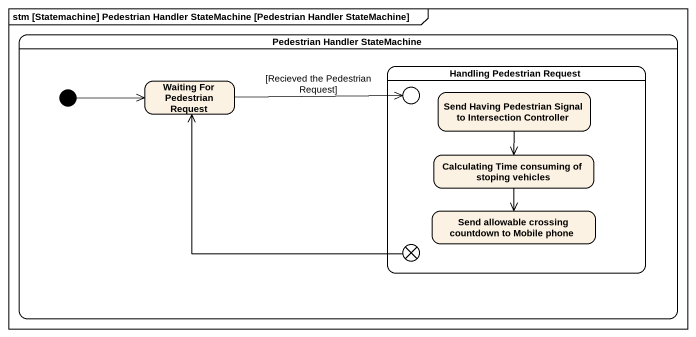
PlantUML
@startuml
mainframe stm [Statemachine] Pedestrian Handler StateMachine [Pedestrian Handler StateMachine]
hide empty description
state "Pedestrian Handler StateMachine" as Pedestrian_Handler {
  state "Handling Pedestrian Request" as Handling_Pedestrian_Request {
    state entry1 <<entryPoint>>
    state "Send Having Pedestrian Signal to Intersection Controller" as Send_Having_Pedestrian
    state "Calculating Time consuming of stoping vehicles" as Calculating_Time_consuming
    state "Send allowable crossing countdown to Mobile phone" as Send_allowable_crossing
    state exit1 <<exitPoint>>
  }
  state "Waiting For Pedestrian Request" as Waiting_For_Pedestrian
  [*] -right-> Waiting_For_Pedestrian
}
Waiting_For_Pedestrian -right-> entry1 : [Recieved the Pedestrian Request]
Send_Having_Pedestrian --> Calculating_Time_consuming
Calculating_Time_consuming --> Send_allowable_crossing
exit1 -up-> Waiting_For_Pedestrian
@enduml
